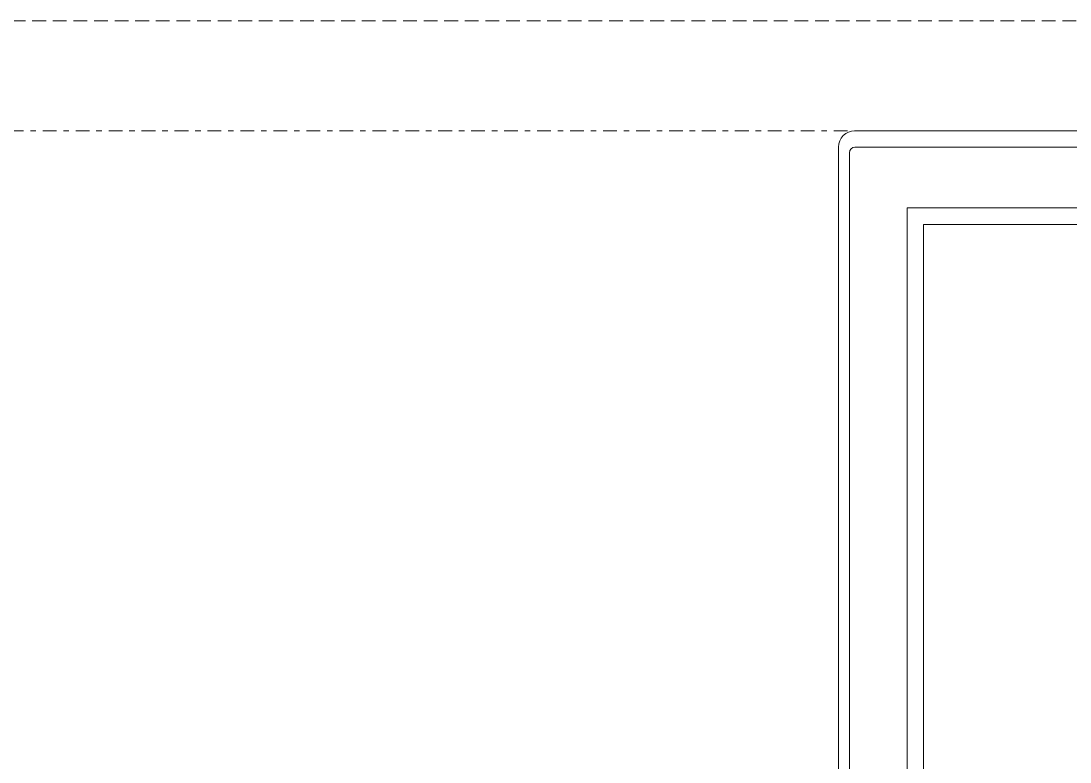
# Model space of a CAD drawing. Extents: x -1439 to 23780, y -1362 to 4476.
# Drawn here: x 9482.7 to 9501.8, y 333.5 to 347 of the extents above; entities that cross this region are included whole.
import ezdxf

# ---------------------------------------------------------------- set-up
doc = ezdxf.new("R2010")
doc.units = 0
doc.header["$MEASUREMENT"] = 0
for name, pattern in [('Audi$0$DASHDOT2', [0.5, 0.25, -0.125, 0, -0.125]), ('Audi$0$DOT2', [0.125, 0, -0.125]), ('Audi$0$HIDDEN', [0.375, 0.25, -0.125])]:
    doc.linetypes.add(name, pattern=pattern)
for name, color, linetype, lineweight in [('Audi$0$10', 8, 'Continuous', 9), ('Audi$0$20', 8, 'Audi$0$DOT2', 9), ('Audi$0$24', 8, 'Audi$0$DASHDOT2', 9)]:
    doc.layers.add(name, color=color, linetype=linetype, lineweight=lineweight)

# ---------------------------------------------------------------- blocks, each defined once
blk = doc.blocks.new('*U532')
at = {"layer": 'Audi$0$10'}
for points in [[(-3.050000000013767, -13.70743854310331), (-3.050000000013767, -0.4000000000032742, -0.4142135623730951), (-2.950000000026932, -0.3000000000020009), (2.950000000026932, -0.3000000000020009)], [(2.950000000026932, 0), (-2.950000000026932, 0, 0.4142135623730951), (-3.250000000022566, -0.3000000000020009), (-3.250000000022566, -15.47743854311375, 0.4700431714390087)]]:
    blk.add_lwpolyline(points, format="xyb", dxfattribs=at)
for points in [[(-1.999999999970838, -1.405197603098712), (1.999999999970953, -1.405197603098712), (1.999999999970953, -16.40519760312054), (-1.999999999970839, -16.40519760312054)], [(-1.699999999979636, -1.705197603094344), (1.699999999972361, -1.705197603094344), (1.69999999997236, -16.10519760312581), (-1.699999999979638, -16.10519760312581)]]:
    blk.add_lwpolyline(points, close=True, dxfattribs=at)

msp = doc.modelspace()

# ---------------------------------------------------------------- linework, layer by layer
at = {"layer": 'Audi$0$20', "linetype": 'Audi$0$HIDDEN', "lineweight": 0}
msp.add_lwpolyline([(9469.784423809699, 347.0000000046439), (9776.05944357147, 347.0000000046439)], dxfattribs=at)
at = {"layer": 'Audi$0$24'}
msp.add_lwpolyline([(6827.499999998323, 345.0000000046566), (11027.49999999832, 345.0000000046566)], dxfattribs=at)

# ---------------------------------------------------------------- block references
at = {"layer": 'Audi$0$10'}
msp.add_blockref('*U532', (9500.83333333164, 345.0000000046566), dxfattribs=at)

doc.saveas('drawing.dxf')
